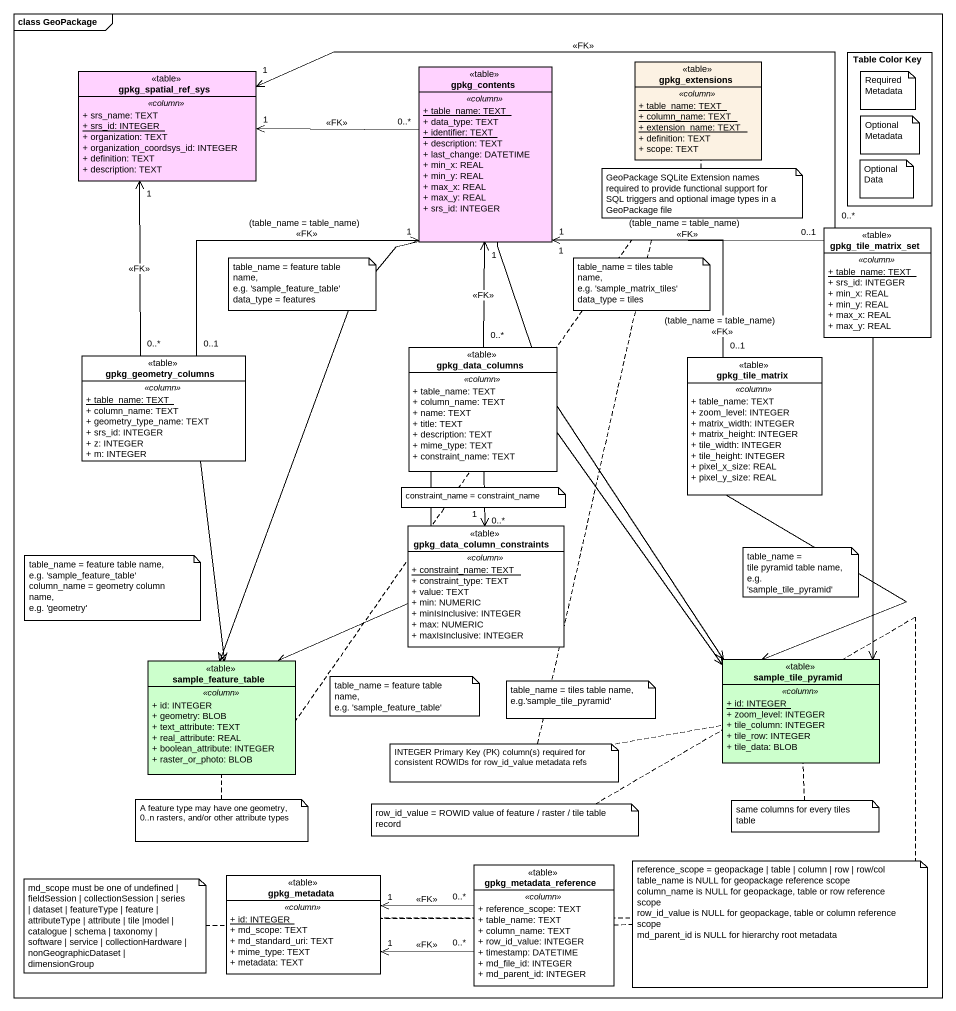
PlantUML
@startuml
mainframe class GeoPackage
allowmixing
hide circle
hide empty members
skinparam classAttributeIconSize 0
rectangle "Table Color Key" as Table_Color_Key
class gpkg_spatial_ref_sys <<table>> #FFD2FF {
  .. <<column>> ..
  + srs_name: TEXT
  {static} + srs_id: INTEGER
  + organization: TEXT
  + organization_coordsys_id: INTEGER
  + definition: TEXT
  + description: TEXT
}
class gpkg_contents <<table>> #FFD2FF {
  .. <<column>> ..
  {static} + table_name: TEXT
  + data_type: TEXT
  {static} + identifier: TEXT
  + description: TEXT
  + last_change: DATETIME
  + min_x: REAL
  + min_y: REAL
  + max_x: REAL
  + max_y: REAL
  + srs_id: INTEGER
}
class gpkg_extensions <<table>> #FCF2E3 {
  .. <<column>> ..
  {static} + table_name: TEXT
  {static} + column_name: TEXT
  {static} + extension_name: TEXT
  + definition: TEXT
  + scope: TEXT
}
class gpkg_tile_matrix_set <<table>> {
  .. <<column>> ..
  {static} + table_name: TEXT
  + srs_id: INTEGER
  + min_x: REAL
  + min_y: REAL
  + max_x: REAL
  + max_y: REAL
}
class gpkg_geometry_columns <<table>> {
  .. <<column>> ..
  {static} + table_name: TEXT
  + column_name: TEXT
  + geometry_type_name: TEXT
  + srs_id: INTEGER
  + z: INTEGER
  + m: INTEGER
}
class gpkg_data_columns <<table>> {
  .. <<column>> ..
  + table_name: TEXT
  + column_name: TEXT
  + name: TEXT
  + title: TEXT
  + description: TEXT
  + mime_type: TEXT
  + constraint_name: TEXT
}
class gpkg_tile_matrix <<table>> {
  .. <<column>> ..
  + table_name: TEXT
  + zoom_level: INTEGER
  + matrix_width: INTEGER
  + matrix_height: INTEGER
  + tile_width: INTEGER
  + tile_height: INTEGER
  + pixel_x_size: REAL
  + pixel_y_size: REAL
}
class gpkg_data_column_constraints <<table>> {
  .. <<column>> ..
  {static} + constraint_name: TEXT
  + constraint_type: TEXT
  + value: TEXT
  + min: NUMERIC
  + minIsInclusive: INTEGER
  + max: NUMERIC
  + maxIsInclusive: INTEGER
}
class sample_feature_table <<table>> #CCFFCC {
  .. <<column>> ..
  + id: INTEGER
  + geometry: BLOB
  + text_attribute: TEXT
  + real_attribute: REAL
  + boolean_attribute: INTEGER
  + raster_or_photo: BLOB
}
class sample_tile_pyramid <<table>> #CCFFCC {
  .. <<column>> ..
  {static} + id: INTEGER
  + zoom_level: INTEGER
  + tile_column: INTEGER
  + tile_row: INTEGER
  + tile_data: BLOB
}
class gpkg_metadata_reference <<table>> {
  .. <<column>> ..
  + reference_scope: TEXT
  + table_name: TEXT
  + column_name: TEXT
  + row_id_value: INTEGER
  + timestamp: DATETIME
  + md_file_id: INTEGER
  + md_parent_id: INTEGER
}
class gpkg_metadata <<table>> {
  .. <<column>> ..
  {static} + id: INTEGER
  + md_scope: TEXT
  + md_standard_uri: TEXT
  + mime_type: TEXT
  + metadata: TEXT
}
gpkg_contents "0..*" -left-> "1" gpkg_spatial_ref_sys : <<FK>>
gpkg_contents --> sample_feature_table
gpkg_contents --> sample_tile_pyramid
gpkg_tile_matrix_set "0..*" -left-> "1" gpkg_spatial_ref_sys : <<FK>>
gpkg_tile_matrix_set "0..1" -left-> "1" gpkg_contents : (table_name = table_name)\n<<FK>>
gpkg_tile_matrix_set --> sample_tile_pyramid
gpkg_geometry_columns "0..*" -up-> "1" gpkg_spatial_ref_sys : <<FK>>
gpkg_geometry_columns "0..1" -up-> "1" gpkg_contents : (table_name = table_name)\n<<FK>>
gpkg_geometry_columns --> sample_feature_table
gpkg_data_columns "0..*" -up-> "1" gpkg_contents : <<FK>>
gpkg_data_columns "0..*" --> "1" gpkg_data_column_constraints
gpkg_data_columns --> sample_feature_table
gpkg_data_columns --> sample_tile_pyramid
gpkg_tile_matrix "0..1" -up-> "1" gpkg_contents : (table_name = table_name)\n<<FK>>
sample_tile_pyramid <-up- gpkg_tile_matrix
gpkg_metadata_reference "0..*" -left-> "1" gpkg_metadata : <<FK>>
gpkg_metadata_reference "0..*" -left-> "1" gpkg_metadata : <<FK>>
note as N1
  Required
  Metadata
end note
note as N2
  Optional
  Metadata
end note
note bottom of gpkg_extensions : GeoPackage SQLite Extension names required to provide functional support for SQL triggers and optional image types in a GeoPackage file
note as N4
  Optional
  Data
end note
note as N5
  table_name = feature table name,
  e.g. 'sample_feature_table'
  data_type = features
end note
note as N6
  table_name = tiles table name,
  e.g. 'sample_matrix_tiles'
  data_type = tiles
end note
note as N7
  constraint_name = constraint_name
end note
note as N8
  table_name = feature table name,
  e.g. 'sample_feature_table'
  column_name = geometry column name,
  e.g. 'geometry'
end note
note as N9
  table_name =
  tile pyramid table name,
  e.g. 'sample_tile_pyramid'
end note
note as N10
  table_name = feature table name,
  e.g. 'sample_feature_table'
end note
note as N11
  table_name = tiles table name,
  e.g.'sample_tile_pyramid'
end note
note as N12
  INTEGER Primary Key (PK) column(s) required for
  consistent ROWIDs for row_id_value metadata refs
end note
N12 .. sample_feature_table
N12 .. sample_tile_pyramid
note bottom of sample_feature_table
  A feature type may have one geometry,
  0..n rasters, and/or other attribute types
end note
note top of gpkg_metadata_reference : row_id_value = ROWID value of feature / raster / tile table record
note bottom of sample_tile_pyramid : same columns for every tiles table
note right of gpkg_metadata_reference
  reference_scope = geopackage | table | column | row | row/col
  table_name is NULL for geopackage reference scope
  column_name is NULL for geopackage, table or row reference scope
  row_id_value is NULL for geopackage, table or column reference scope
  md_parent_id is NULL for hierarchy root metadata
end note
note left of gpkg_metadata : md_scope must be one of undefined | fieldSession | collectionSession | series | dataset | featureType | feature | attributeType | attribute | tile |model | catalogue | schema | taxonomy | software | service | collectionHardware | nonGeographicDataset | dimensionGroup
@enduml
